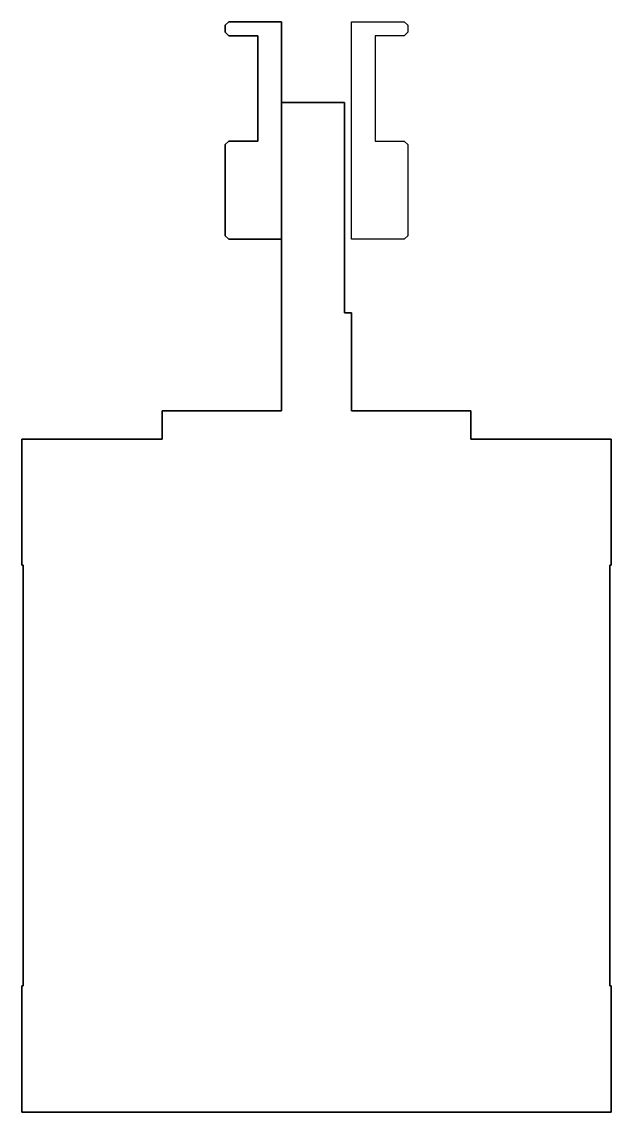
# Model space of a CAD drawing. Extents: x -21 to 21, y -24 to 53.8.
import ezdxf

# ---------------------------------------------------------------- set-up
doc = ezdxf.new("R2010")
doc.units = 0
doc.layers.get('0').update_dxf_attribs({"linetype": 'CONTINUOUS'})

msp = doc.modelspace()

# ---------------------------------------------------------------- linework, layer by layer
for p, q in [((-6.5, 53.5), (-6.25, 53.75)), ((-6.25, 53.75), (-2.5, 53.75)), ((-2.5, 53.75), (-2.5, 38.25)), ((-2.5, 53.75), (-2.5, 38.25)), ((-6.5, 53), (-6.5, 53.5)), ((-6.25, 52.75), (-6.5, 53)), ((-4.19, 52.75), (-6.25, 52.75)), ((-4.19, 45.25), (-4.19, 52.75)), ((-2.5, 48), (2, 48)), ((-2.5, 26), (-2.5, 48)), ((-2.5, 26), (-2.5, 48)), ((2, 48), (2, 33)), ((-6.5, 45), (-6.25, 45.25)), ((-6.25, 45.25), (-4.19, 45.25)), ((-6.5, 38.5), (-6.5, 45)), ((-6.25, 38.25), (-6.5, 38.5)), ((-2.5, 38.25), (-6.25, 38.25)), ((2, 33), (2.5, 33)), ((2.5, 33), (2.5, 26)), ((-11, 26), (-2.5, 26)), ((-11, 24), (-11, 26)), ((2.5, 26), (11, 26)), ((11, 26), (11, 24)), ((-21, 24), (-11, 24)), ((-21, 15), (-21, 24)), ((11, 24), (21, 24)), ((21, 24), (21, 15)), ((-20.9, 15), (-21, 15)), ((-20.9, -15), (-20.9, 15)), ((20.9, 15), (20.9, -15)), ((21, 15), (20.9, 15)), ((-21, -15), (-20.9, -15)), ((-21, -24), (-21, -15)), ((20.9, -15), (21, -15)), ((21, -15), (21, -24)), ((21, -24), (-21, -24))]:
    msp.add_line(p, q)
for points in [[(-2.5, 38.25), (-2.5, 53.75), (-6.25, 53.75), (-6.5, 53.5), (-6.5, 53), (-6.25, 52.75), (-4.19, 52.75), (-4.19, 45.25), (-6.25, 45.25), (-6.5, 45), (-6.5, 38.5), (-6.25, 38.25), (-2.5, 38.25), (-2.5, 53.75)], [(-2.5, 26), (-2.5, 48), (-2.5, 26), (-11, 26), (-11, 24), (-21, 24), (-21, 15), (-20.9, 15), (-20.9, -15), (-21, -15), (-21, -24), (21, -24), (21, -15), (20.9, -15), (20.9, 15), (21, 15), (21, 24), (11, 24), (11, 26), (2.5, 26), (2.5, 33), (2, 33), (2, 48), (-2.5, 48)]]:
    msp.add_lwpolyline(points)
msp.add_lwpolyline([(6.25, 45.25), (6.5, 45), (6.5, 38.5), (6.25, 38.25), (2.5, 38.25), (2.5, 53.75), (6.25, 53.75), (6.5, 53.5), (6.5, 53), (6.25, 52.75), (4.19, 52.75), (4.19, 45.25)], close=True)

doc.saveas('drawing.dxf')
